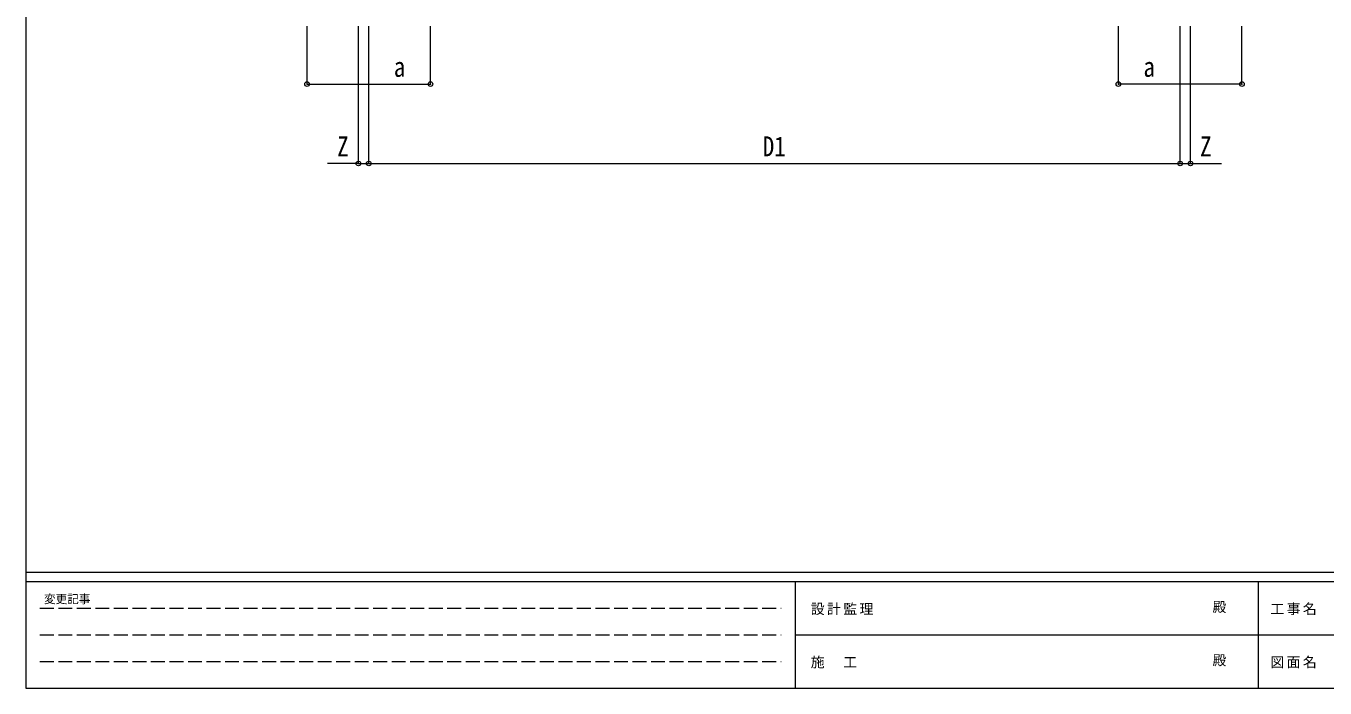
# Model space of a CAD drawing. Units: millimetres at full size, sheet at 1:30; details may follow other scales. Extents: x -8385 to 8479, y -5853 to 5787.
# Drawn here: x -8385 to 31, y -5853 to -1563 of the extents above; entities that cross this region are included whole.
import ezdxf
from ezdxf.enums import TextEntityAlignment as Align

# ---------------------------------------------------------------- set-up
doc = ezdxf.new("R2010")
doc.units = ezdxf.units.MM
doc.header["$LTSCALE"] = 30
doc.header["$PDMODE"] = 32
doc.header["$PDSIZE"] = 30
doc.linetypes.add('DASHED3', pattern=[4, 3, -1])
doc.layers.add('0-A_寸法', color=6, linetype='Continuous', lineweight=9)
doc.layers.add('F-0_240', color=7, linetype='Continuous', lineweight=9)
doc.styles.add('ＭＳ ゴシック', font='')
doc.styles.get('ＭＳ ゴシック').set_extended_font_data('MS Gothic')

msp = doc.modelspace()

# ---------------------------------------------------------------- linework, layer by layer
at = {"layer": '0-A_寸法'}
for p, q in [((-6564.35, -1939), (-6564.35, -1564.59)), ((-6231.35, -2453.99), (-6231.35, -1564.59)), ((-6164.35, -2453.99), (-6164.35, -1564.59)), ((-5764.35, -1939), (-5764.35, -1564.59)), ((-1307.33, -1939), (-1307.33, -1564.59)), ((-907.33, -2453.99), (-907.33, -1564.59)), ((-840.33, -2453.99), (-840.33, -1564.59)), ((-507.33, -1939), (-507.33, -1564.59)), ((-6564.35, -1939), (-5764.35, -1939)), ((-507.33, -1939), (-1307.33, -1939)), ((-6231.35, -2453.99), (-6431.35, -2453.99)), ((-6231.35, -2453.99), (-6164.35, -2453.99)), ((-6164.35, -2453.99), (-907.33, -2453.99)), ((-907.33, -2453.99), (-840.33, -2453.99)), ((-840.33, -2453.99), (-640.33, -2453.99))]:
    msp.add_line(p, q, dxfattribs=at)
for p in [(-6564.35, -1939), (-5764.35, -1939), (-1307.33, -1939), (-507.33, -1939), (-6231.35, -2453.99), (-6164.35, -2453.99), (-907.33, -2453.99), (-840.33, -2453.99)]:
    msp.add_point(p, dxfattribs=at)
at = {"layer": 'F-0_240', "color": 5}
for p, q in [((-8385.45, 5787.34), (-8385.45, -5852.66)), ((-8385.45, -5102.66), (8054.55, -5102.66)), ((-8385.45, -5162.66), (5387.79, -5162.66)), ((-3402.21, -5162.66), (-3402.21, -5852.66)), ((-402.21, -5162.66), (-402.21, -5852.66)), ((-3402.21, -5507.66), (2747.79, -5507.66)), ((-8385.45, -5852.66), (8054.55, -5852.66))]:
    msp.add_line(p, q, dxfattribs=at)
at = {"layer": 'F-0_240', "color": 4, "linetype": 'DASHED3'}
for p, q in [((-8295.46, -5335.16), (-3492.21, -5335.16)), ((-8295.46, -5507.66), (-3492.21, -5507.66)), ((-8295.46, -5680.16), (-3492.21, -5680.16))]:
    msp.add_line(p, q, dxfattribs=at)

# ---------------------------------------------------------------- texts
at = {"layer": '0-A_寸法', "color": 7, "style": 'ＭＳ ゴシック', "width": 0.85}
for s, p in [('a', (-6002.35, -1931)), ('a', (-1145.33, -1931)), ('Z', (-6369.35, -2445.99)), ('D1', (-3611.84, -2445.99)), ('Z', (-778.33, -2445.99))]:
    msp.add_text(s, height=129, dxfattribs=at).set_placement(p, align=Align.BOTTOM_LEFT)
at = {"layer": 'F-0_240', "style": 'ＭＳ ゴシック'}
for s, height, p in [('変更記事', 54.99, (-8268.23, -5320.16)), ('殿', 65.98, (-697.92, -5380.16)), ('殿', 65.98, (-697.92, -5725.16))]:
    msp.add_text(s, height=height, dxfattribs=at).set_placement(p, align=Align.BOTTOM_LEFT)
at = {"layer": 'F-0_240', "char_height": 65.98, "attachment_point": 7, "style": 'ＭＳ ゴシック'}
for s, insert in [('\\T1.17;設計監理', (-3300.89, -5380.16)), ('\\T1.17;工事名', (-323.11, -5380.16)), ('\\T1.17;施\u3000工', (-3300.89, -5725.16)), ('\\T1.17;図面名', (-323.11, -5725.16))]:
    msp.add_mtext(s, dxfattribs=dict(at, insert=insert))

doc.saveas('drawing.dxf')
